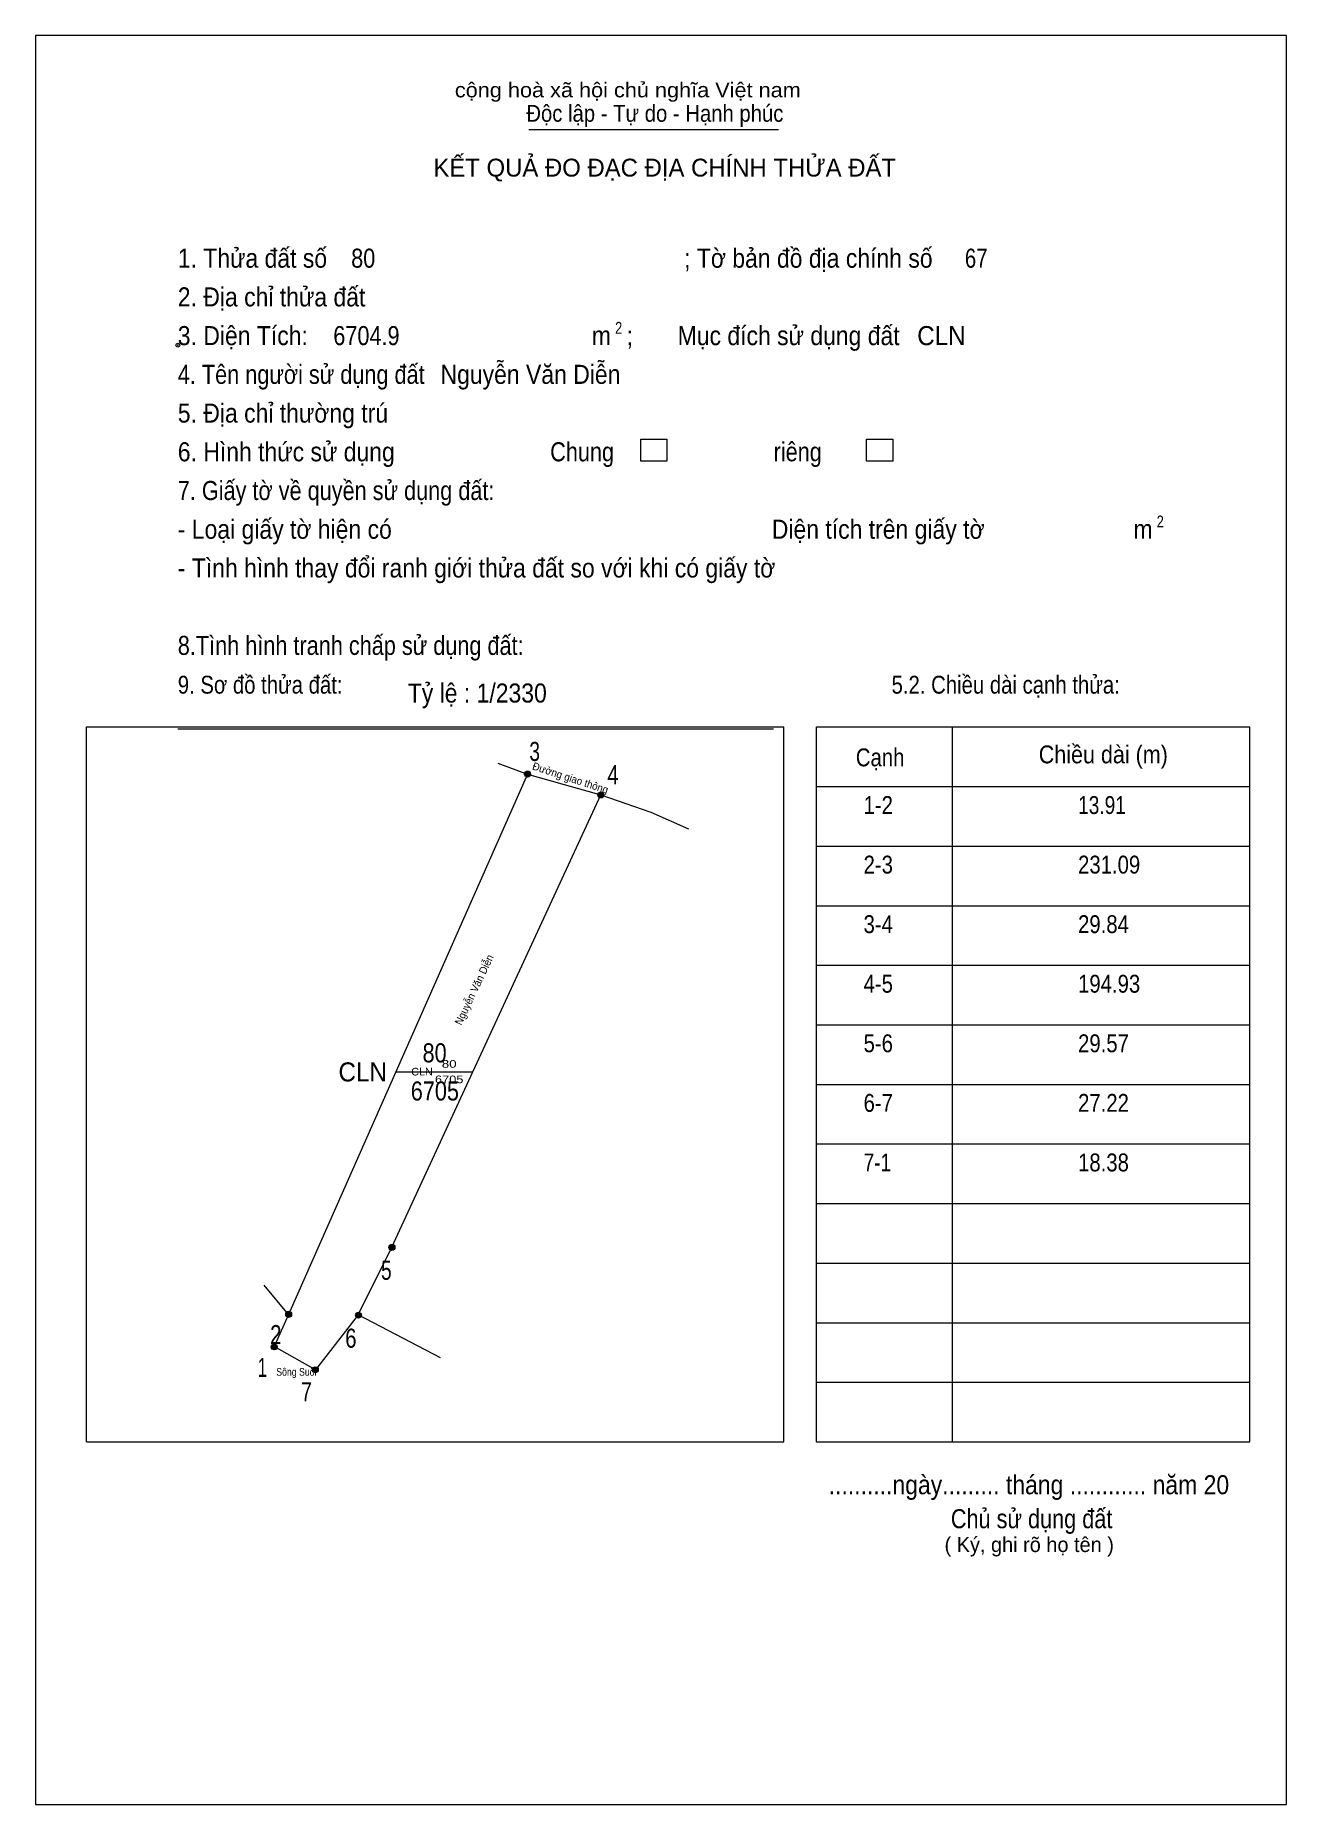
# Model space of a CAD drawing. Header units: centimetres. Extents: x 0 to 21, y 0 to 29.7.
import ezdxf
from ezdxf.enums import TextEntityAlignment as Align

# ---------------------------------------------------------------- set-up
doc = ezdxf.new("R2010")
doc.units = ezdxf.units.CM
doc.header["$LTSCALE"] = 0.13
doc.header["$PDMODE"] = 32
doc.header["$PDSIZE"] = 0.065
for name, color, linetype, lineweight in [('1', 7, 'Continuous', 13), ('13', 7, 'Continuous', 13), ('32', 7, 'Continuous', 13), ('33', 7, 'Continuous', 13), ('6', 7, 'Continuous', 13), ('62', 7, 'Continuous', 13), ('63', 7, 'Continuous', 13)]:
    doc.layers.add(name, color=color, linetype=linetype, lineweight=lineweight)
for name, color, linetype in [('2', 7, 'Continuous'), ('30', 7, 'Continuous'), ('34', 7, 'Continuous')]:
    doc.layers.add(name, color=color, linetype=linetype)

msp = doc.modelspace()

# ---------------------------------------------------------------- hatches: boundary and pattern name
at = {"layer": '32'}
for points in [[(8.3097, 17.3, 1), (8.2097, 17.3, 1)], [(9.5414, 16.949, 1), (9.4414, 16.949, 1)], [(6.0344, 9.3543, 1), (5.9344, 9.3543, 1)], [(4.3006, 8.2295, 1), (4.2006, 8.2295, 1)], [(5.4726, 8.2162, 1), (5.3726, 8.2162, 1)], [(4.059, 7.6837, 1), (3.959, 7.6837, 1)], [(4.7482, 7.3, 1), (4.6482, 7.3, 1)]]:
    msp.add_hatch(color=256, dxfattribs=at).paths.add_polyline_path(points)

# ---------------------------------------------------------------- linework, layer by layer
at = {"layer": '1'}
msp.add_line((2.39, 18.06), (12.39, 18.06), dxfattribs=at)
msp.add_lwpolyline([(21, 0), (21, 29.7), (0, 29.7), (0, 0)], close=True, dxfattribs=at)
msp.add_point((2.39, 24.5), dxfattribs=at)
at = {"layer": '13'}
msp.add_line((6.73, 12.3), (7.16, 12.3), dxfattribs=at)
at = {"layer": '32'}
for centre in [(8.2597, 17.3), (9.4914, 16.949), (5.9844, 9.3543), (4.2506, 8.2295), (5.4226, 8.2162), (4.009, 7.6837), (4.6982, 7.3)]:
    msp.add_circle(centre, 0.05, dxfattribs=at)
at = {"layer": '33'}
msp.add_line((6.06, 12.3), (7.34, 12.3), dxfattribs=at)
at = {"layer": '6'}
for p, q in [((8.26, 17.3), (9.49, 16.95)), ((4.25, 8.23), (4.01, 7.69)), ((6.8, 7.5), (5.42, 8.22))]:
    msp.add_line(p, q, dxfattribs=at)
for points in [[(7.76, 17.48), (8.26, 17.3), (4.25, 8.23), (3.84, 8.72)], [(5.42, 8.22), (5.98, 9.36), (9.49, 16.95)], [(9.49, 16.95), (10.33, 16.66), (10.96, 16.38)], [(5.42, 8.22), (4.7, 7.3), (4.01, 7.69)]]:
    msp.add_lwpolyline(points, dxfattribs=at)
at = {"layer": '62'}
msp.add_line((8.28, 28.12), (12.47, 28.12), dxfattribs=at)
for points in [[(10.16, 22.92), (10.6, 22.92), (10.6, 22.55), (10.16, 22.55)], [(13.95, 22.92), (14.39, 22.92), (14.39, 22.55), (13.95, 22.55)]]:
    msp.add_lwpolyline(points, close=True, dxfattribs=at)
at = {"layer": '63'}
for p, q in [((0.86, 18.09), (12.56, 18.09)), ((0.86, 6.09), (0.86, 18.09)), ((12.56, 6.09), (12.56, 18.09)), ((13.11, 18.09), (20.38, 18.09)), ((13.11, 6.09), (13.11, 18.09)), ((15.39, 6.09), (15.39, 18.09)), ((20.38, 6.09), (20.38, 18.09)), ((13.11, 17.09), (20.38, 17.09)), ((13.11, 16.09), (20.38, 16.09)), ((13.11, 15.09), (20.38, 15.09)), ((13.11, 14.09), (20.38, 14.09)), ((13.11, 13.09), (20.38, 13.09)), ((13.11, 12.09), (20.38, 12.09)), ((13.11, 11.09), (20.38, 11.09)), ((13.11, 10.09), (20.38, 10.09)), ((13.11, 9.09), (20.38, 9.09)), ((13.11, 8.09), (20.38, 8.09)), ((13.11, 7.09), (20.38, 7.09)), ((0.86, 6.09), (12.56, 6.09)), ((13.11, 6.09), (20.38, 6.09))]:
    msp.add_line(p, q, dxfattribs=at)

# ---------------------------------------------------------------- texts
at = {"layer": '1', "width": 0.8}
for p in [(9.73, 24.69), (18.82, 21.44)]:
    msp.add_text('2', height=0.2, dxfattribs=at).set_placement(p)
at = {"layer": '13'}
for s, width, p in [('80', 1.3, (6.945, 12.37)), ('6705', 1.25, (6.945, 12.11))]:
    msp.add_text(s, height=0.1287, dxfattribs=dict(at, width=width)).set_placement(p, align=Align.CENTER)
at = {"layer": '13', "width": 1.05}
msp.add_text('CLN', height=0.1287, dxfattribs=at).set_placement((6.67, 12.24), align=Align.RIGHT)
at = {"layer": '2', "width": 0.95}
for s, rotation, p in [('Đường giao thông', 341.842, (8.9599, 17.1732)), ('Nguyễn Văn Diễn', 64.599, (7.4218, 13.6524))]:
    msp.add_text(s, height=0.1287, rotation=rotation, dxfattribs=at).set_placement(p, align=Align.CENTER)
at = {"layer": '2', "width": 0.85}
msp.add_text('Sông Suối', height=0.1287, dxfattribs=at).set_placement((4.38, 7.2), align=Align.CENTER)
at = {"layer": '30'}
for s, height, width, p in [('Tỷ lệ : 1/2330', 0.32, 0.9, (6.25, 18.5)), ('1-2', 0.3, 0.85, (13.9, 16.63)), ('13.91', 0.3, 0.8, (17.5, 16.63)), ('2-3', 0.3, 0.85, (13.9, 15.63)), ('231.09', 0.3, 0.85, (17.5, 15.63)), ('3-4', 0.3, 0.85, (13.9, 14.63)), ('29.84', 0.3, 0.85, (17.5, 14.63)), ('4-5', 0.3, 0.85, (13.9, 13.63)), ('194.93', 0.3, 0.85, (17.5, 13.63)), ('5-6', 0.3, 0.85, (13.9, 12.63)), ('29.57', 0.3, 0.85, (17.5, 12.63)), ('6-7', 0.3, 0.85, (13.9, 11.63)), ('27.22', 0.3, 0.85, (17.5, 11.63)), ('7-1', 0.3, 0.8, (13.9, 10.63)), ('18.38', 0.3, 0.85, (17.5, 10.63))]:
    msp.add_text(s, height=height, dxfattribs=dict(at, width=width)).set_placement(p)
at = {"layer": '32'}
for s, width, p in [('3', 0.75, (8.38, 17.52)), ('4', 0.8, (9.695, 17.13)), ('5', 0.75, (5.89, 8.81)), ('2', 0.8, (4.035, 7.73)), ('6', 0.8, (5.295, 7.67)), ('1', 0.65, (3.81, 7.18)), ('7', 0.75, (4.55, 6.77))]:
    msp.add_text(s, height=0.32, dxfattribs=dict(at, width=width)).set_placement(p, align=Align.CENTER)
at = {"layer": '33', "width": 0.85}
for s, p in [('80', (6.7, 12.46)), ('6705', (6.705, 11.82))]:
    msp.add_text(s, height=0.32, dxfattribs=at).set_placement(p, align=Align.CENTER)
at = {"layer": '33', "width": 0.95}
msp.add_text('CLN', height=0.32, dxfattribs=at).set_placement((5.9, 12.14), align=Align.RIGHT)
at = {"layer": '34'}
for s, width, p in [('80', 0.85, (5.3, 25.8)), ('67', 0.8, (15.6, 25.8)), ('6704.9', 0.85, (5, 24.5)), ('CLN', 0.95, (14.8, 24.5)), ('Nguyễn Văn Diễn', 0.9, (6.8, 23.85))]:
    msp.add_text(s, height=0.32, dxfattribs=dict(at, width=width)).set_placement(p)
at = {"layer": '62'}
for s, height, width, p in [('cộng hoà xã hội chủ nghĩa Việt nam', 0.2474, 1.1, (7.04, 28.66)), ('Độc lập - Tự do - Hạnh phúc', 0.2828, 0.9, (8.24, 28.25)), ('1. Thửa đất số                                                        ; Tờ bản đồ địa chính số', 0.32, 0.9, (2.39, 25.8)), ('2. Địa chỉ thửa đất', 0.32, 0.9, (2.39, 25.15)), ('3. Diện Tích:                                                  ;       Mục đích sử dụng đất', 0.32, 0.9, (2.39, 24.5)), ('m', 0.32, 0.9, (9.34, 24.5)), ('4. Tên người sử dụng đất', 0.32, 0.85, (2.39, 23.85)), ('5. Địa chỉ thường trú', 0.32, 0.9, (2.39, 23.2)), ('6. Hình thức sử dụng', 0.32, 0.9, (2.39, 22.55)), ('Chung', 0.32, 0.85, (8.64, 22.55)), ('riêng', 0.32, 0.85, (12.39, 22.55)), ('7. Giấy tờ về quyền sử dụng đất:', 0.32, 0.85, (2.39, 21.9)), ('- Loại giấy tờ hiện có', 0.32, 0.9, (2.39, 21.25)), ('Diện tích trên giấy tờ', 0.32, 0.9, (12.36, 21.25)), ('m', 0.32, 0.9, (18.43, 21.25)), ('- Tình hình thay đổi ranh giới thửa đất so với khi có giấy tờ', 0.32, 0.9, (2.39, 20.6)), ('8.Tình hình tranh chấp sử dụng đất:', 0.32, 0.85, (2.39, 19.3))]:
    msp.add_text(s, height=height, dxfattribs=dict(at, width=width)).set_placement(p)
msp.add_text('KẾT QUẢ ĐO ĐẠC ĐỊA CHÍNH THỬA ĐẤT', height=0.3, dxfattribs=at).set_placement((6.68, 27.33))
for s, width, p in [('..........ngày......... tháng ............ năm 20', 0.9, (16.675, 5.21)), ('Chủ sử dụng đất', 0.85, (16.72, 4.64))]:
    msp.add_text(s, height=0.32, dxfattribs=dict(at, width=width)).set_placement(p, align=Align.CENTER)
msp.add_text('( Ký, ghi rõ họ tên )', height=0.25, dxfattribs=at).set_placement((16.68, 4.24), align=Align.CENTER)
at = {"layer": '63'}
for s, width, p in [('9. Sơ đồ thửa đất:', 0.85, (2.39, 18.65)), ('5.2. Chiều dài cạnh thửa:', 0.85, (14.37, 18.65)), ('Cạnh', 0.85, (13.77, 17.43)), ('Chiều dài (m)', 0.9, (16.84, 17.48))]:
    msp.add_text(s, height=0.3, dxfattribs=dict(at, width=width)).set_placement(p)

doc.saveas('drawing.dxf')
